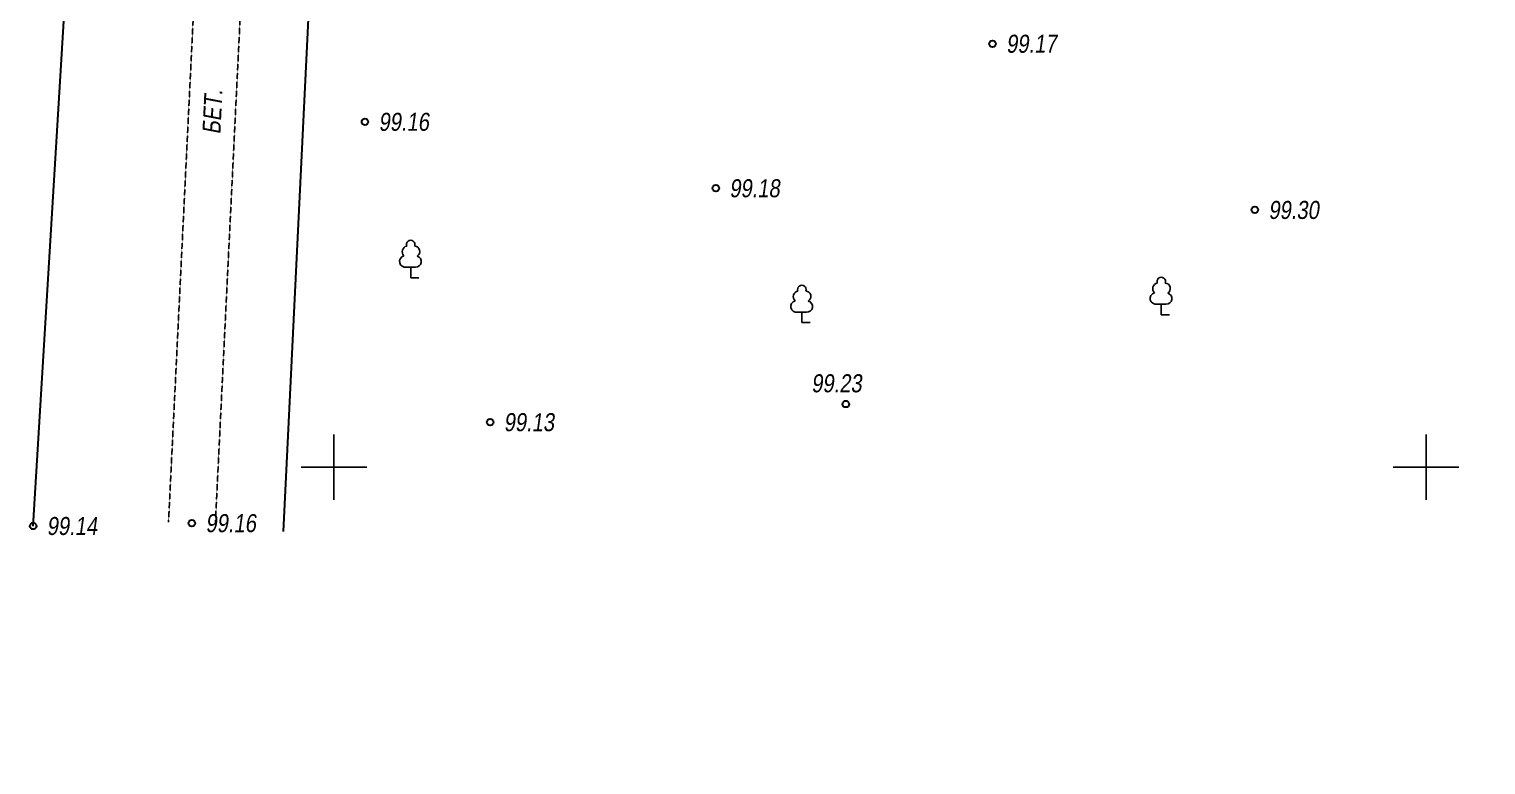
# Model space of a CAD drawing. Header units: millimetres. Extents: x 97194 to 152491, y 18573 to 58496.
# Drawn here: x 98539 to 125219, y 18573 to 32047 of the extents above; entities that cross this region are included whole.
import ezdxf

# ---------------------------------------------------------------- set-up
doc = ezdxf.new("R2010")
doc.units = ezdxf.units.MM
doc.linetypes.add('Пунктир_2', pattern=[3, 2, -1])
doc.layers.add('12', color=26, linetype='1 Канализация', lineweight=30)
doc.layers.add('el', color=1, linetype='1 Кабель выс напр', lineweight=30)
for name, color, linetype in [('dwgmodels.com', 7, 'Continuous'), ('net', 66, 'Continuous'), ('txt2', 7, 'Continuous')]:
    doc.layers.add(name, color=color, linetype=linetype)
doc.styles.get("Standard").update_dxf_attribs({"font": 'arial.ttf'})
doc.linetypes.add('1 Кабель выс напр', pattern='A,8,-2,[4,djekshp.shx,S=0.3,R=-90,X=0,Y=0],8,[4,djekshp.shx,S=0.3,R=90,X=0,Y=0],-2', length=20)
doc.linetypes.add('1 Канализация', pattern='A,3.5,-2,7,-2,7,-2,3.5,-1.5,["К",Standard,S=2,R=0,X=-1,Y=-1],-1.5', length=30)
doc.linetypes.add('Кабель низ напр', pattern='A,8,-2,[2,djekshp.shx,S=0.3,R=-90,X=0,Y=0],8,[2,djekshp.shx,S=0.3,R=90,X=0,Y=0],-2', length=20)

# ---------------------------------------------------------------- blocks, each defined once
blk = doc.blocks.new('KREST')
for points in [[(0, 0), (0, 3)], [(0, 0), (-3, 3.673819061467131e-16)], [(0, 0), (3, 0)], [(0, 0), (-5.510728592200698e-16, -3)]]:
    blk.add_lwpolyline(points)
blk = doc.blocks.new('Setka')
blk.add_blockref('KREST', (0, 0))
blk = doc.blocks.new('390')
for p, q in [((-0.3900000000000006, 0.9599999999999795), (0.4299999999999926, 0.9599999999999795)), ((0, 0.9599999999999795), (0, 0)), ((0, 0), (0.75, 0))]:
    blk.add_line(p, q)
for centre, radius, start, end in [((-0.2600000000000335, 2.379999999999995), 0.5199999999999816, 101.0899999999966, 226.333032954274), ((0.002449455718945615, 3.038475662801062), 0.3915927895057729, 339.0624224489478, 202.2357641987769), ((0.3299999999999983, 2.399999999999977), 0.5, 301.8700000000003, 85.62000000000019), ((-0.4844242778332841, 1.486334648374935), 0.5347374181075473, 104.5808296872279, 280.170654976181), ((0.463287027464176, 1.476006129987979), 0.5161929871221482, 266.6527424104291, 75.33192514948837)]:
    blk.add_arc(centre, radius, start, end)

msp = doc.modelspace()

# ---------------------------------------------------------------- hatches: boundary and pattern name
at = {"layer": 'dwgmodels.com', "true_color": 0xffcdbe}
h = msp.add_hatch(dxfattribs=at)
h.set_pattern_fill('HONEY', color=254, scale=50, style=0)
h.set_pattern_definition([(0, (-895877.3617967407, -955974.33654271), (238.125, 137.4815), [158.75, -317.5]), (120, (-895877.3617967407, -955974.33654271), (-238.1249715503903, 137.4815492761695), [158.75, -317.4999999999999]), (59.99999999999999, (-895877.3617967407, -955974.33654271), (2.844960973469313e-05, 274.9630492761694), [-317.5, 158.75])])
edge = h.paths.add_edge_path()
edge.add_line((105643.7085775571, 57854.44691355614), (110359.7725582591, 57515.32246487384))
edge.add_line((110359.7725582591, 57515.32246487384), (111413.6382032592, 56313.66345728998))
edge.add_line((111413.6382032592, 56313.66345728998), (112889.6382032592, 55459.66345728998))
edge.add_line((112889.6382032592, 55459.66345728998), (118772.9929110878, 55037.89207774092))
edge.add_line((118772.9929110878, 55037.89207774092), (120982.7159031509, 56103.29655656725))
edge.add_line((120982.7159031509, 56103.29655656725), (126670.8881387498, 55713.22746886109))
edge.add_line((126670.8881387498, 55713.22746886109), (125292.2852490654, 53675.93038898188))
edge.add_line((125292.2852490654, 53675.93038898188), (126735.4874830749, 50705.68376387056))
edge.add_line((126735.4874830749, 50705.68376387056), (130029.3976329309, 50470.41024876578))
edge.add_line((130029.3976329309, 50470.41024876578), (131880.1055487773, 53205.38335877185))
edge.add_line((131880.1055487773, 53205.38335877185), (130774.9005915576, 55479.99963698949))
edge.add_arc((133336.0198217582, 64281.45496847905), 9166.512295497629, 253.7756299186634, 286.212843936544)
edge.add_line((135895.368418625, 55479.48459683923), (138757.6382032583, 55273.663457288))
edge.add_arc((124248.3471569641, 61948.35480164104), 15970.94334121983, 309.6513681988886, 335.29620917218386, ccw=False)
edge.add_arc((87809.2407945422, -11501.27476545814), 76903.02865147655, 47.22321530209581, 52.6737199777055, ccw=False)
edge.add_arc((87809.2407940378, -11501.2747660053), 76903.02865222072, 43.95532345791298, 47.22321530209672, ccw=False)
edge.add_line((143170.2886798415, 41876.90610286692), (142251.1998846426, 41644.81515153259))
edge.add_line((142251.1998846426, 41644.81515153259), (139545.7998629732, 44278.61770803219))
edge.add_line((139545.7998629732, 44278.61770803219), (138879.1230975772, 44885.89021028037))
edge.add_arc((89600.2132744966, -9236.600364813003), 73196.00357534814, 47.68191748791511, 52.70564559510593)
edge.add_arc((132959.6257297506, 46783.29003767474), 2421.892878415561, 65.85213355945959, 138.0060237256344)
edge.add_line((131159.6382032592, 48403.66345728998), (129327.6799438957, 46447.88237907126))
edge.add_arc((132852.7463358932, 43133.62693344176), 4838.427660601657, 136.7654900240553, 159.0821058527817)
edge.add_arc((133137.5981653335, 43024.75064985974), 5143.377836633967, 159.0821058527797, 179.4476986934002)
edge.add_arc((147719.4976008413, 44573.77457561123), 19781.94814645508, 184.3471129680296, 197.8045536030858)
edge.add_arc((152601.239537242, 46141.55842573781), 24909.26231025772, 197.8045536030856, 204.1295049327599)
edge.add_line((129868.4543339028, 35958.64009452896), (129898.6382032593, 35666.66345728998))
edge.add_line((129898.6382032593, 35666.66345728998), (133669.7113951909, 31200.91888789443))
edge.add_line((133669.7113951909, 31200.91888789442), (138280.2513013131, 24953.12706609553))
edge.add_line((138280.2513013131, 24953.12706609553), (140730.48977575, 19823.33402027661))
edge.add_line((140730.48977575, 19823.33402027661), (137993.3632862452, 18573.2776486724))
edge.add_line((137993.3632862452, 18573.2776486724), (136453.6382032589, 21944.66345729056))
edge.add_line((136453.6382032589, 21944.66345729056), (133415.6304122351, 26559.33069779101))
edge.add_line((133415.6304122351, 26559.33069779101), (131125.2580109523, 29521.48144375143))
edge.add_line((131125.2580109523, 29521.48144375143), (128577.3983162486, 32495.37800880015))
edge.add_line((128577.3983162486, 32495.37800880015), (125145.1197933174, 36134.94666595309))
edge.add_line((125145.1197933174, 36134.94666595309), (124963.907465136, 36337.08048702736))
edge.add_line((124963.907465136, 36337.08048702736), (119548.2833391316, 41448.49184120953))
edge.add_arc((115463.0685633577, 37120.13981344907), 5951.773772617658, 46.65528636752876, 82.22757336823311)
edge.add_line((116267.9790874556, 43017.23486852628), (116451.7772267339, 45976.29981903912))
edge.add_line((116451.7772267339, 45976.29981903912), (118658.7490450468, 45839.21688222309))
edge.add_line((118658.7490450468, 45839.21688222309), (119148.612794035, 53725.79645179532))
edge.add_line((119148.612794035, 53725.79645179532), (116188.6544301637, 53909.65008417383))
edge.add_line((116188.6544301637, 53909.65008417383), (109265.6382032592, 54339.66345728998))
edge.add_line((109265.6382032592, 54339.66345728998), (107894.265255157, 54424.84435069043))
edge.add_line((107894.265255157, 54424.84435069043), (107887.7942061346, 54320.66345728998))
edge.add_arc((107810.4592940206, 53545.2171851617), 779.2930190816005, 84.30474917640556, 229.9590935706964)
edge.add_line((107309.1133146866, 52948.60188314965), (106721.0511311664, 52985.1285349527))
edge.add_line((106721.0511311664, 52985.1285349527), (106541.6382032592, 50096.66345728998))
edge.add_line((106541.6382032592, 50096.66345728998), (107300.2066983337, 50049.54604681063))
edge.add_arc((110437.4816086345, 48049.53190473659), 3720.557811847432, 147.4824713771969, 251.3194061871365)
edge.add_line((109245.8161466955, 44524.97748493816), (109241.3853551505, 44453.64379235875))
edge.add_line((109241.3853551505, 44453.64379235875), (110303.6382032592, 44387.66345728998))
edge.add_line((110303.6382032592, 44387.66345728998), (110425.5638269417, 46350.60955143749))
edge.add_line((110425.5638269417, 46350.60955143749), (116429.2464300384, 45977.69928764779))
edge.add_line((116429.2464300384, 45977.69928764779), (116201.0440817945, 42303.74713032442))
edge.add_line((116201.0440817945, 42303.74713032442), (109723.6381789764, 42706.08204767102))
edge.add_line((109723.6381789764, 42706.08204767102), (109765.6236417242, 43382.02856017387))
edge.add_line((109765.6236417242, 43382.02856017387), (106276.6382032591, 43598.74196196924))
edge.add_arc((106541.2167966711, 45229.24468390702), 1651.82957908447, 177.7959121330194, 260.78305878953563, ccw=False)
edge.add_line((104890.609282368, 45292.77256805782), (105042.4141881516, 48173.88562150748))
edge.add_line((105042.4141881516, 48173.88562150748), (101134.1943090044, 48416.66992891399))
edge.add_line((101134.1943090044, 48416.66992891399), (101194.0375597623, 49356.30490064056))
edge.add_line((101194.0375597623, 49356.30490064056), (101368.6837243679, 49345.18207777158))
edge.add_line((101368.6837243679, 49345.18207777158), (101372.4150343621, 49403.76962635125))
edge.add_line((101372.4150343621, 49403.76962635125), (105104.6382032592, 49175.66345728998))
edge.add_line((105104.6382032592, 49175.66345728998), (105643.7085775571, 57854.44691355614))

# ---------------------------------------------------------------- linework, layer by layer
at = {"layer": '12', "linetype": '1 Канализация', "elevation": 99137}
msp.add_lwpolyline([(98612.63820325922, 22947.66345728997), (100153.9925155731, 48289.00824517471)], dxfattribs=at)
at = {"layer": 'dwgmodels.com', "linetype": 'Пунктир_2'}
for points in [[(98892.32301681153, 45801.55174158997), (98539.12635201764, 38591.13314029033), (101846.8879226439, 38429.10505020578), (101092.1171191387, 23020.65422441106)], [(99749.36518505264, 45759.57020734792), (99438.1500545008, 39406.19377428951), (102745.9116251271, 39244.16568420484), (101949.1592873798, 22978.67269016901)]]:
    msp.add_lwpolyline(points, dxfattribs=at)
at = {"layer": 'dwgmodels.com', "elevation": 99747}
msp.add_lwpolyline([(137761.6382032591, 19080.66345728997), (136453.6382032591, 21944.66345728997, 0.03791111530871032), (131001.6382032591, 29671.66345728997, 0.02284128024683268), (124921.6382032592, 36379.66345728998, -17.0370038067606)], format="xyb", dxfattribs=at)
at = {"layer": 'el', "linetype": 'Кабель низ напр', "flags": 128}
msp.add_lwpolyline([(104115.7692153989, 41757.60495941649), (103189.2990256222, 22843.95555161702)], dxfattribs=at)
at = {"layer": 'txt2', "lineweight": 30}
for centre in [(116183.6382032592, 31779.66345728997, 99170), (104689.6382032592, 30349.66345728997, 99160), (111113.9258337885, 29132.9787090852), (120987.6316275984, 28735.89568111748), (113495.6382032592, 25181.66345728997, 99226), (106981.6759314462, 24848.94256498437), (98612.63820325922, 22947.66345728997, 99137), (101520.6382032592, 22999.66345728997, 99159)]:
    msp.add_circle(centre, 59.99999880000001, dxfattribs=at)

# ---------------------------------------------------------------- block references
at = {"layer": 'dwgmodels.com', "xscale": 200, "yscale": 200, "zscale": 200}
for p in [(105526.9474218986, 27495.27968102047), (119273.4730347156, 26817.26194425445), (112690.6301867194, 26671.97398861852)]:
    msp.add_blockref('390', p, dxfattribs=at)
at = {"layer": 'net', "xscale": 200, "yscale": 200, "zscale": 200}
for p in [(104122.6382032592, 24025.66345728997), (124122.6382032592, 24025.66345728997)]:
    msp.add_blockref('Setka', p, dxfattribs=at)

# ---------------------------------------------------------------- texts
at = {"layer": 'txt2', "oblique": 8, "width": 0.8}
for s, p in [('99.17', (116433.6382032591, 31614.66345728997)), ('99.16', (104939.6382032591, 30184.66345728986)), ('99.18', (111363.9258337884, 28967.97870908508, -99396)), ('99.30', (121237.6316275983, 28570.89568111737, -99396)), ('99.23', (112864.253742513, 25396.16423892782)), ('99.13', (107231.675931446, 24683.94256498426, -99396)), ('99.14', (98862.6382032591, 22782.66345728997)), ('99.16', (101770.6382032591, 22834.66345728997))]:
    msp.add_text(s, height=330, dxfattribs=at).set_placement(p)
msp.add_text('БЕТ.', height=330, rotation=87.195652990642, dxfattribs=at).set_placement((102041.0815515028, 30115.82837065839))

doc.saveas('drawing.dxf')
